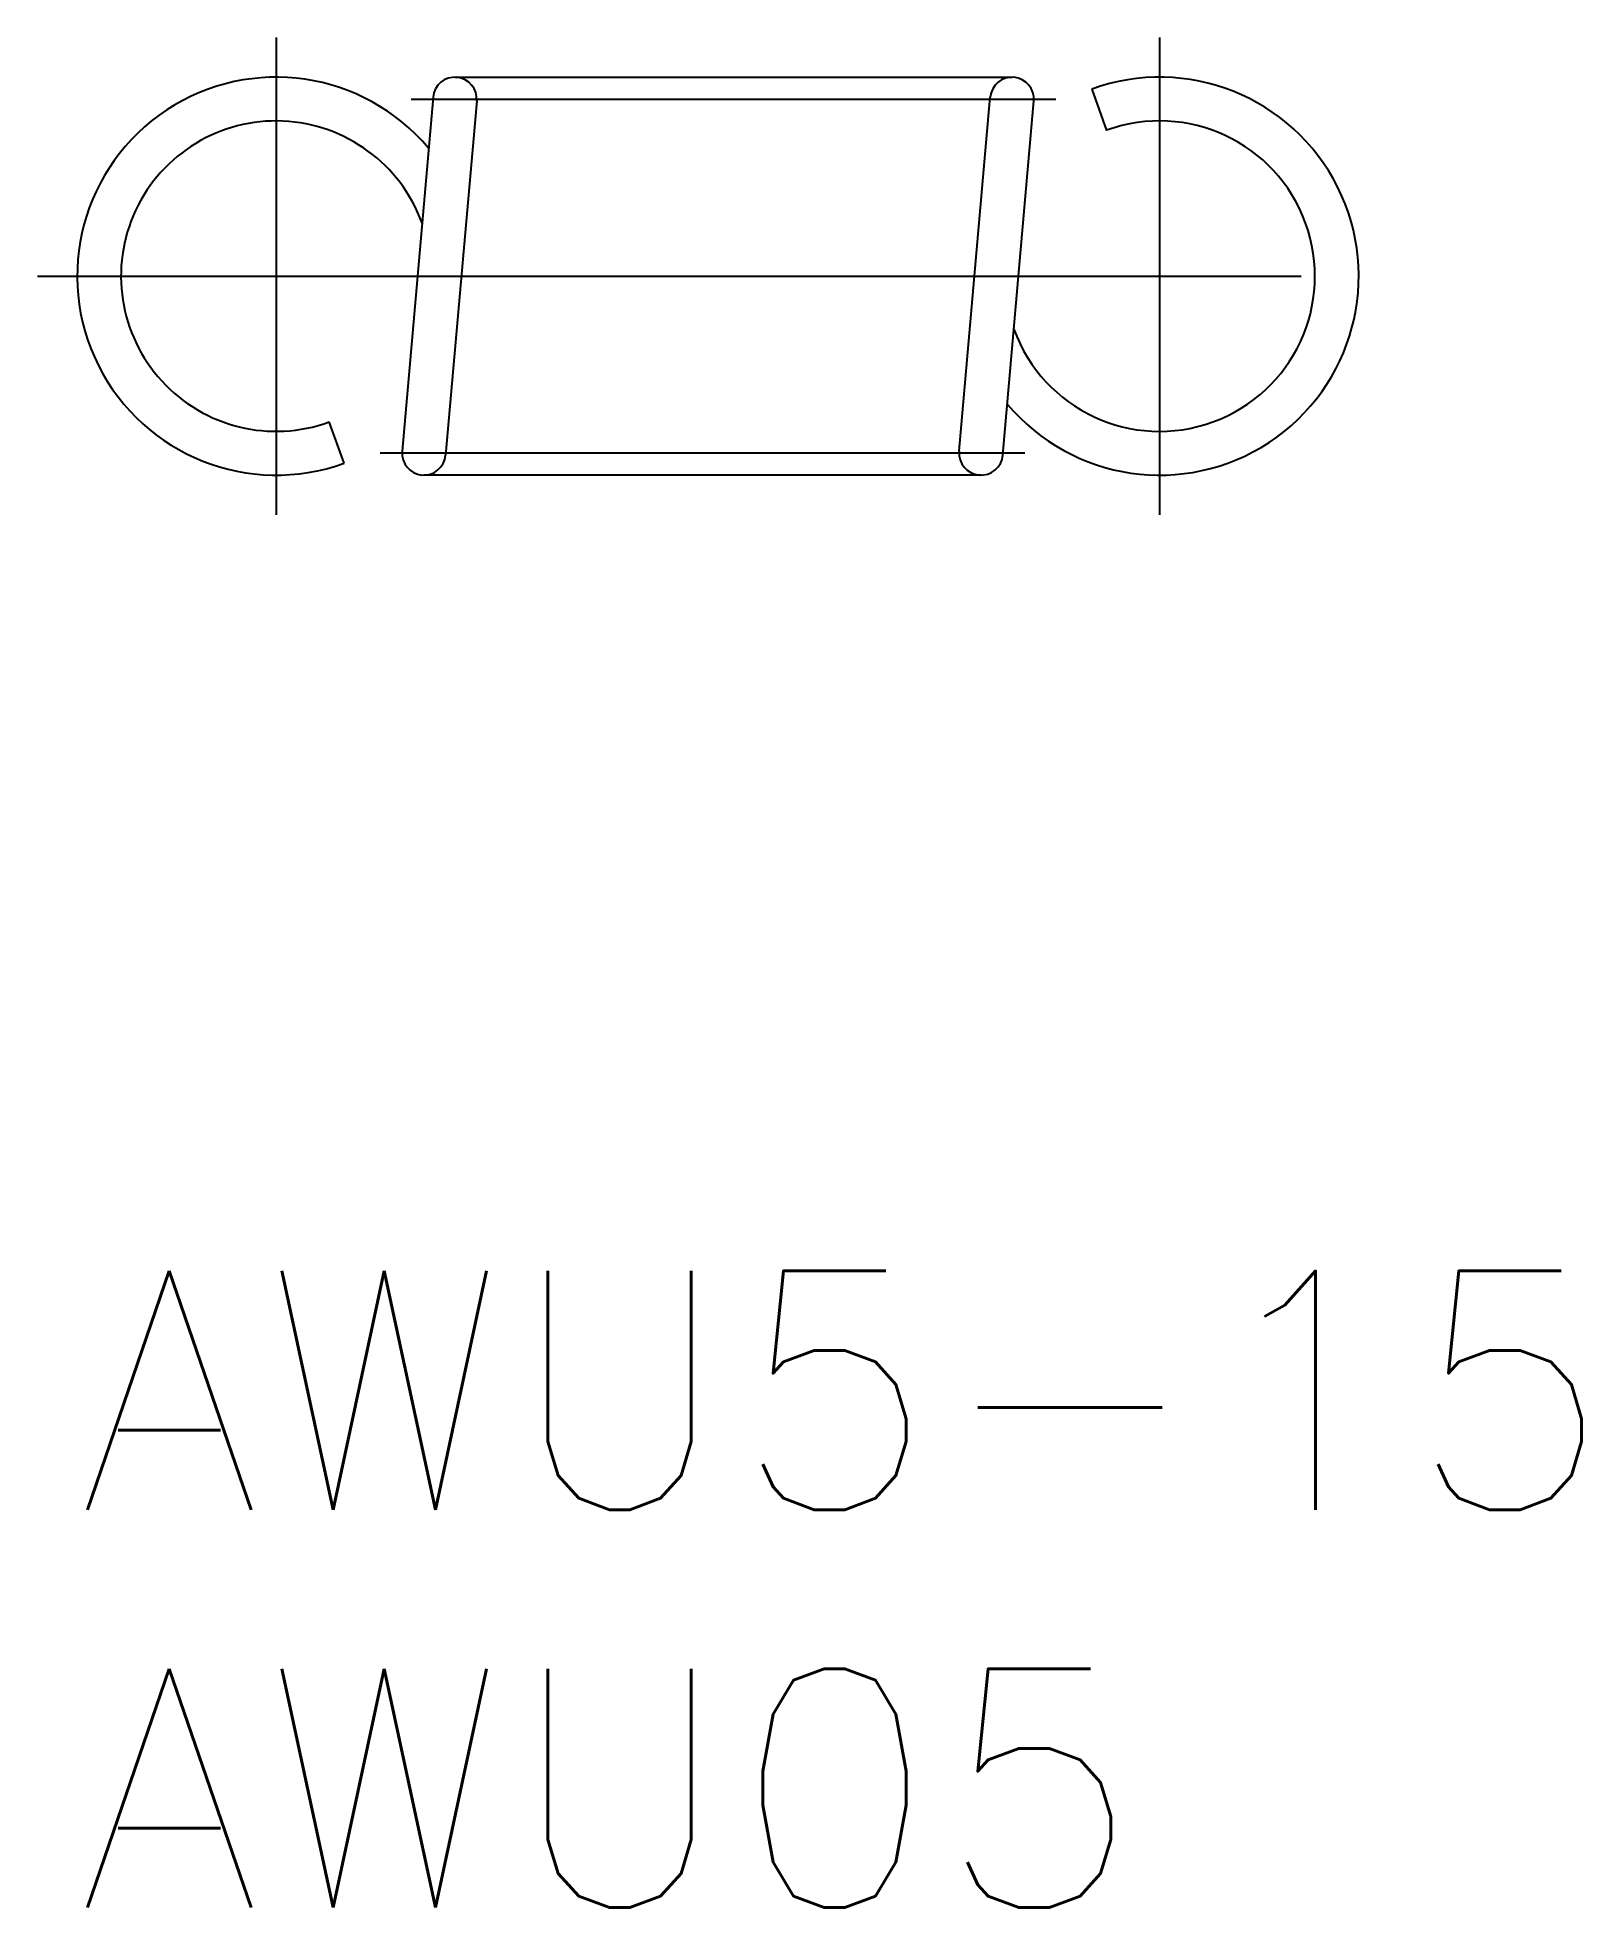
# Model space of a CAD drawing. Extents: x -0.5 to 18.9, y -8 to 15.5.
import ezdxf

# ---------------------------------------------------------------- set-up
doc = ezdxf.new("R2010")
doc.units = 0
doc.header["$LTSCALE"] = 0.5
doc.linetypes.add('CENTER', pattern=[50.8, 31.75, -6.35, 6.35, -6.35])
doc.linetypes.add('PHANTOM', pattern=[63.5, 31.75, -6.35, 6.35, -6.35, 6.35, -6.35])
doc.layers.get('0').update_dxf_attribs({"linetype": 'CONTINUOUS'})
for name, color, linetype in [('MSM_CENTER', 1, 'CENTER'), ('MSM_CONTINUOUS', 7, 'CONTINUOUS'), ('MSM_IMAGINARY', 6, 'PHANTOM'), ('MSM_PART_NUMBER', 7, 'CONTINUOUS')]:
    doc.layers.add(name, color=color, linetype=linetype)
doc.styles.get("Standard").update_dxf_attribs({"font": 'txt.shx', "height": 3, "bigfont": 'bigfont.shx'})

# ---------------------------------------------------------------- blocks, each defined once
blk = doc.blocks.new('*U2')
at = {"layer": 'MSM_PART_NUMBER'}
blk.add_text('AWU5-15', height=3, dxfattribs=at).set_placement((0, -3))
blk = doc.blocks.new('*U3')
at = {"layer": 'MSM_PART_NUMBER'}
blk.add_text('AWU05', height=3, dxfattribs=at).set_placement((0, -8))

msp = doc.modelspace()

# ---------------------------------------------------------------- linework, layer by layer
for p, q in [((12.745, 14.849), (12.933, 14.332)), ((4.471, 14.749), (4.081, 10.299)), ((5.019, 14.701), (4.629, 10.251)), ((11.081, 10.299), (11.471, 14.749)), ((11.629, 10.251), (12.019, 14.701)), ((3.355, 10.151), (3.167, 10.668))]:
    msp.add_line(p, q)
for centre, radius, start, end in [((2.5, 12.5), 2.5, 40.0151, 290), ((4.745, 14.725), 0.275, 355, 175), ((11.745, 14.725), 0.275, 355, 175), ((13.6, 12.5), 2.5, 220.0151, 110), ((2.5, 12.5), 1.95, 20, 290), ((13.6, 12.5), 1.95, 200, 110), ((4.355, 10.275), 0.275, 175, 355), ((11.355, 10.275), 0.275, 175, 355)]:
    msp.add_arc(centre, radius, start, end)
at = {"layer": 'MSM_CENTER'}
for p, q in [((2.5, 15.5), (2.5, 9.5)), ((13.6, 9.5), (13.6, 15.5)), ((4.195, 14.725), (12.295, 14.725)), ((-0.5, 12.5), (16.6, 12.5)), ((11.906, 10.275), (3.805, 10.275))]:
    msp.add_line(p, q, dxfattribs=at)
at = {"layer": 'MSM_IMAGINARY'}
for p, q in [((4.745, 15), (11.745, 15)), ((11.355, 10), (4.355, 10))]:
    msp.add_line(p, q, dxfattribs=at)

# ---------------------------------------------------------------- block references
at = {"layer": 'MSM_CONTINUOUS'}
for name in ['*U2', '*U3']:
    msp.add_blockref(name, (0, 0), dxfattribs=at)

doc.saveas('drawing.dxf')
